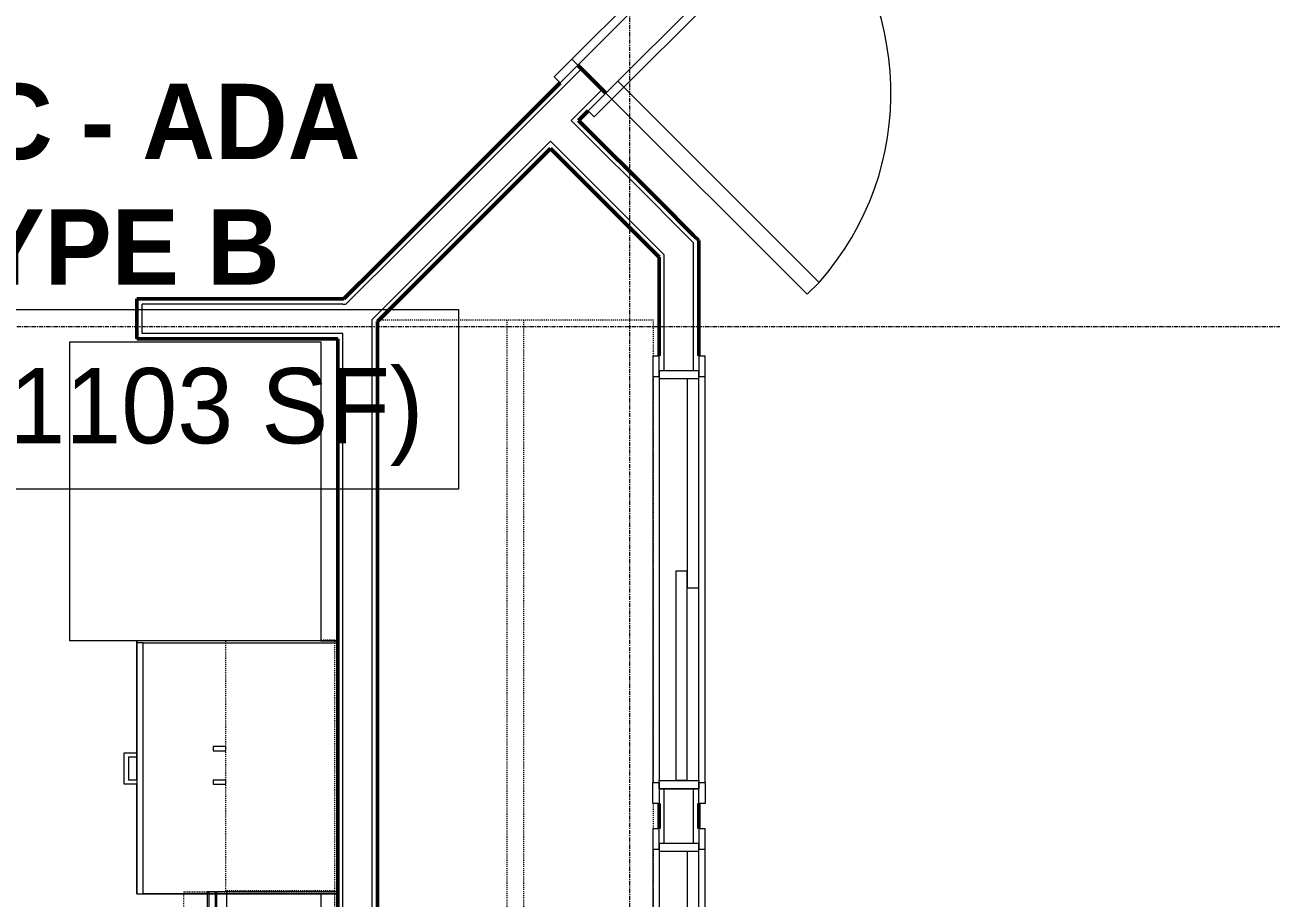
# Model space of a CAD drawing. Header units: inches. Extents: x -4235 to -464, y 9706 to 12338.
# Drawn here: x -3553.6 to -3404.7, y 10098.9 to 10203.3 of the extents above; entities that cross this region are included whole.
import ezdxf

# ---------------------------------------------------------------- set-up
doc = ezdxf.new("R2010")
doc.units = ezdxf.units.IN
doc.header["$MEASUREMENT"] = 0
for name, pattern in [('Dash', [0.25, 0.125, -0.125]), ('Grid Line 1_2_', [0.8749999999999999, 0.4999999999999999, -0.125, 0.125, -0.125]), ('Overhead', [0.15624999999999997, 0.09374999999999997, -0.06249999999999999])]:
    doc.linetypes.add(name, pattern=pattern)
for name, color, linetype, lineweight in [('0-1', 7, 'Continuous', 5), ('0-2', 10, 'Continuous', 9), ('A-AREA-IDEN', 2, 'Continuous', 9), ('A-DOOR-1', 10, 'Continuous', 9), ('A-DOOR-2', 50, 'Continuous', 20), ('A-DOOR-FRAM-1', 10, 'Continuous', 9), ('A-WALL-1', 7, 'Continuous', 50), ('A-WALL-2', 250, 'Continuous', 13), ('A-WALL-3', 10, 'Continuous', 9), ('A-WALL-4', 254, 'Continuous', 9), ('Q-CASE-1', 254, 'Continuous', 9), ('Q-CASE-2', 10, 'Continuous', 9), ('Q-CASE-3', 254, 'Dash', 9), ('Q-CASE-4', 10, 'Dash', 9), ('Q-CASE-HDLN-1', 10, 'Dash', 9), ('Q-CASE-HDLN-2', 254, 'Dash', 9), ('Q-SPCQ-1', 10, 'Continuous', 9), ('Q-SPCQ-2', 91, 'Overhead', 9), ('S-GRID-1', 1, 'Grid Line 1_2_', 9)]:
    doc.layers.add(name, color=color, linetype=linetype, lineweight=lineweight)
doc.styles.add('Century Gothic', font='ufonts.com_century-gothic.ttf', dxfattribs={"height": 8.999999999999991})
doc.styles.add('Century Gothic_B', font='GOTHICB.TTF', dxfattribs={"height": 8.999999999999991})

# ---------------------------------------------------------------- blocks, each defined once
blk = doc.blocks.new('OD_CW_Closet - OD_CW_Closet-1943764-BACKGROUND - RCP - 1ST FLOOR')
at = {"layer": 'Q-CASE-HDLN-1'}
for p, q in [((118.1172364233035, 23.99999999999991), (117.9347305036769, 23.99999999999991)), ((118.1172364233035, -9.000000000000126), (118.1172364233035, 23.81749408036496)), ((0.7377049180327883, 8.499999999999865), (118.1172364233035, 8.499999999999865)), ((0.7377049180327883, 6.499999999999867), (118.1172364233035, 6.499999999999867)), ((0.7377049180327883, -9.000000000000126), (3.83334267750079, -9.000000000000126)), ((6.333342677500688, -9.000000000000126), (54.83334267750101, -9.000000000000126)), ((57.33334267750089, -9.000000000000126), (60.33334267749969, -9.000000000000126)), ((62.83334267749957, -9.000000000000126), (111.3333426774999, -9.000000000000126)), ((113.8333426774998, -9.000000000000126), (118.1172364233035, -9.000000000000126))]:
    blk.add_line(p, q, dxfattribs=at)
at = {"layer": 'Q-CASE-HDLN-2'}
for p, q in [((117.9347305036756, 23.99999999999991), (0.7377049180327829, 23.99999999999991)), ((0.7377049180327869, 24.00000000000012), (0.7377049180327869, -9.000000000000057)), ((118.1172364233035, 23.81749408036496), (118.1172364233035, 23.99999999999991))]:
    blk.add_line(p, q, dxfattribs=at)
blk = doc.blocks.new('SLIDING - FLUSH - 4-0 x 6-8-3203584-BACKGROUND - RCP - 1ST FLOOR')
at = {"layer": 'A-DOOR-1'}
for p, q in [((-26.7500000000001, 2.250000000000026), (-26.7500000000001, 3.000000000000025)), ((-24.25000000000009, 3.000000000000026), (-26.7500000000001, 3.000000000000026)), ((24.24999999999987, 2.999999999999741), (-24.25000000000011, 2.999999999999741)), ((-24.2500000000001, 3.000000000000026), (-24.2500000000001, 2.250000000000026)), ((24.24999999999988, 2.250000000000026), (24.24999999999988, 3.000000000000026)), ((24.24999999999988, 3.000000000000026), (26.74999999999988, 3.000000000000026)), ((26.74999999999988, 3.000000000000025), (26.74999999999988, 2.250000000000026)), ((-26.7500000000001, 2.250000000000026), (-24.25000000000009, 2.250000000000026)), ((0.9999999999999057, 2.250000000000026), (-24.00000000000011, 2.250000000000026)), ((-24.00000000000011, 2.250000000000026), (-24.00000000000011, 0.8750000000000002)), ((0.9999999999999057, 2.250000000000026), (0.9999999999999057, 0.8750000000000002)), ((26.74999999999988, 2.250000000000026), (24.24999999999988, 2.250000000000026)), ((-24.00000000000011, 0.8750000000000002), (0.9999999999999057, 0.8750000000000002)), ((23.99999999999988, 0.8750000000000002), (-1.000000000000095, 0.8750000000000002)), ((-1.000000000000095, 0.8750000000000002), (-1.000000000000095, -0.4999999999999985)), ((23.99999999999988, 0.8750000000000002), (23.99999999999988, -0.4999999999999985)), ((-1.000000000000095, -0.4999999999999985), (23.99999999999988, -0.4999999999999985)), ((-26.7500000000001, -3.250000000038368), (-26.7500000000001, -2.500000000038368)), ((-24.25000000000009, -2.500000000038211), (-26.7500000000001, -2.500000000038195)), ((-24.25000000000009, -2.500000000038368), (-24.25000000000009, -3.250000000038368)), ((24.2499999999999, -2.500000000038525), (26.7499999999999, -2.500000000038541)), ((24.2499999999999, -3.250000000038524), (24.2499999999999, -2.500000000038525)), ((26.7499999999999, -2.500000000038541), (26.74999999999989, -3.25000000003854)), ((-26.75000000000009, -3.250000000038195), (-24.25000000000008, -3.250000000038211)), ((-24.25000000000007, -3.250000000038653), (24.24999999999989, -3.25000000003881)), ((26.74999999999989, -3.25000000003854), (24.24999999999989, -3.250000000038524))]:
    blk.add_line(p, q, dxfattribs=at)
at = {"layer": 'A-DOOR-FRAM-1'}
for p, q in [((-24.00000000000008, 2.249999999999958), (-25.0000000000001, 2.249999999999958)), ((-25.0000000000001, -2.500000000038503), (-25.0000000000001, 2.249999999999958)), ((-24.00000000000008, 2.249999999999958), (-24.00000000000008, -2.500000000038503)), ((23.99999999999988, 2.249999999999674), (1.000000000000076, 2.249999999999674)), ((23.99999999999988, -2.500000000038503), (23.99999999999988, 2.249999999999957)), ((23.99999999999988, 2.249999999999958), (24.9999999999999, 2.249999999999958)), ((24.9999999999999, 2.249999999999958), (24.9999999999999, -2.500000000038503)), ((-25.0000000000001, -2.500000000038503), (-24.00000000000008, -2.500000000038503)), ((-24.00000000000008, -2.500000000038787), (23.99999999999988, -2.500000000038787)), ((24.9999999999999, -2.500000000038503), (23.99999999999988, -2.500000000038503))]:
    blk.add_line(p, q, dxfattribs=at)
blk = doc.blocks.new('Refrigerator_-_Side-by-Side_6047 - 36_ X 30_-1372843-BACKGROUND - RCP - 1ST FLOOR')
at = {"layer": 'Q-SPCQ-1'}
for p, q in [((-17.87500000000018, 15.57779639811608), (17.87499999999981, 15.57779639811608)), ((-17.87500000000018, -14.42220360188391), (-17.87500000000018, 15.57779639811609)), ((17.8749999999998, 15.57779639811608), (17.8749999999998, -14.42220360188391)), ((17.87499999999981, -14.42220360188391), (-17.87500000000018, -14.42220360188391))]:
    blk.add_line(p, q, dxfattribs=at)
blk = doc.blocks.new('Range - 24_ x 30_-2320547-BACKGROUND - RCP - 1ST FLOOR')
at = {"layer": 'Q-SPCQ-1'}
blk.add_line((-2.664535259100375e-15, 21.99999999999997), (29.9999999999962, 21.99999999999997), dxfattribs=at)
for centre, radius, start, end in [((6.499999999999339, 16.00000000000003), 4.499999999999293, 359.9999999999996, 179.9999999999998), ((23.49999999999869, 16.00000000000002), 2.999999999999963, 359.9999999999996, 179.9999999999997), ((6.499999999999339, 16.00000000000006), 4.499999999999299, 179.9999999999997, 359.9999999999989), ((23.49999999999869, 16.00000000000005), 2.999999999999962, 180.0000000000001, 3.562221243239139e-13), ((6.499999999999833, 5.999999999999932), 3.499999999999869, 359.9999999999996, 179.9999999999998), ((23.49999999999989, 5.999999999999961), 2.999999999999918, 359.9999999999996, 180), ((6.499999999999833, 5.999999999999954), 3.49999999999987, 180.0000000000001, 3.562221243239139e-13), ((23.49999999999989, 5.999999999999978), 2.999999999999916, 179.9999999999998, 359.9999999999989)]:
    blk.add_arc(centre, radius, start, end, dxfattribs=at)
blk = doc.blocks.new('SWING - SINGLE - FLUSH - 2-10 x 6-8 - PRIVACY-3199407-BACKGROUND - RCP - 1ST FLOOR')
at = {"layer": 'A-DOOR-1'}
blk.add_arc((17.00000000000093, 2.374999999999297), 34.06659275674493, 93.36568699838678, 179.9999999999998, dxfattribs=at)
at = {"layer": 'A-DOOR-2'}
for p, q in [((15, 2.374999999999781), (15, 36.38283353955165)), ((17.00000000000093, 36.38283353955165), (15, 36.38283353955165)), ((17.00000000000093, 2.374999999999781), (17.00000000000093, 36.38283353955165)), ((17.00000000000093, 2.374999999999781), (15, 2.374999999999781))]:
    blk.add_line(p, q, dxfattribs=at)
at = {"layer": 'A-DOOR-FRAM-1'}
for p, q in [((-16.99999999999997, 3.37499999999986), (-19.99999999999998, 3.374999999999855)), ((-19.99999999999998, 2.374999999999855), (-19.99999999999998, 3.374999999999855)), ((17.00000000000001, 3.37499999999964), (-16.99999999999997, 3.374999999999576)), ((-16.99999999999997, 2.374999999999861), (-16.99999999999997, 3.37499999999986)), ((20.00000000000001, 3.374999999999929), (17.00000000000001, 3.374999999999924)), ((17.00000000000001, 2.374999999999924), (17.00000000000001, 3.374999999999924)), ((20.00000000000001, 2.37499999999993), (20.00000000000001, 3.374999999999929)), ((-19.99999999999998, 2.374999999999855), (-16.99999999999997, 2.374999999999861)), ((-16.99999999999997, 2.374999999999577), (17.00000000000001, 2.37499999999964)), ((17.00000000000001, 2.374999999999924), (20.00000000000001, 2.37499999999993)), ((-16.99999999999997, -2.375000000000138), (-20, -2.375000000000144)), ((-20, -2.375000000000144), (-20, -3.375000000000143)), ((17.00000000000041, -2.375000000000359), (-16.99999999999997, -2.375000000000422)), ((-16.99999999999997, -2.375000000000138), (-16.99999999999997, -3.375000000000138)), ((19.99999999999999, -2.375000000000069), (17.00000000000041, -2.375000000000075)), ((17.00000000000041, -2.375000000000075), (17.00000000000041, -3.375000000000074)), ((19.99999999999999, -2.375000000000069), (19.99999999999999, -3.375000000000069)), ((-20, -3.375000000000143), (-16.99999999999997, -3.375000000000138)), ((-16.99999999999997, -3.375000000000422), (17.00000000000041, -3.375000000000358)), ((17.00000000000041, -3.375000000000074), (19.99999999999999, -3.375000000000069))]:
    blk.add_line(p, q, dxfattribs=at)
blk = doc.blocks.new('Base Cabinet 3 Drawer 230 - Base Cabinet 3 Drawer 230 30_-2571672-BACKGROUND - RCP - 1ST FLOOR')
at = {"layer": 'Q-CASE-2'}
for p, q in [((-14.26229508196745, -23.24999999999998), (-14.26229508196745, 7.993605777301189e-14)), ((-14.26229508196745, 7.993605777301189e-14), (15.73770491803254, 7.993605777301189e-14)), ((15.73770491803254, 7.993605777301189e-14), (15.73770491803254, -23.24999999999998)), ((-14.26229508196745, -23.24999999999998), (-14.26229508196745, -23.99999999999998)), ((15.73770491803254, -23.24999999999998), (-14.26229508196745, -23.24999999999998)), ((15.73770491803254, -23.99999999999998), (15.73770491803254, -23.24999999999998)), ((-14.26229508196745, -23.99999999999998), (15.73770491803254, -23.99999999999998)), ((-0.6379222451228459, -24.00000000000003), (-1.137295081967467, -24.00000000000003)), ((-1.137295081967467, -25.50000000000003), (-1.137295081967465, -24.00000000000003)), ((-0.6379222451228473, -25.00062716315541), (-0.6379222451228459, -24.00000000000003)), ((-0.6379222451228473, -25.00062716315541), (2.113332081187912, -25.0006271631554)), ((2.113332081187912, -25.0006271631554), (2.113332081187913, -24.00000000000003)), ((2.113332081187914, -24.00000000000003), (2.612704918032535, -24.00000000000003)), ((2.612704918032533, -24.00000000000003), (2.612704918032529, -25.50000000000002)), ((2.612704918032532, -25.50000000000002), (-1.137295081967469, -25.50000000000003))]:
    blk.add_line(p, q, dxfattribs=at)
blk = doc.blocks.new('300 Series Wall Hung Cabinet_302 - 30_ X 36_-2573882-BACKGROUND - RCP - 1ST FLOOR')
at = {"layer": 'Q-CASE-1'}
for p, q in [((-1.761553985245549, 14.68675565726131), (-2.249999999999733, 14.68675565726131)), ((-2.249999999999733, 14.68675565726131), (-2.249999999999733, 13.18750000003899)), ((-1.761553985245555, 13.18750000003899), (-1.761553985245555, 14.68675565726131)), ((2.23844601475449, 14.6867556572613), (1.750000000000306, 14.6867556572613)), ((1.750000000000306, 14.6867556572613), (1.750000000000306, 13.18750000003898)), ((2.238446014754484, 13.18750000003898), (2.238446014754484, 14.6867556572613)), ((-2.249999999999733, 13.18750000003899), (-1.761553985245549, 13.18750000003899)), ((1.750000000000306, 13.18750000003898), (2.23844601475449, 13.18750000003898))]:
    blk.add_line(p, q, dxfattribs=at)
at = {"layer": 'Q-CASE-3'}
for p, q in [((-14.99999999999979, 0.1874999999998294), (-14.99999999999979, 13.187500000039)), ((-14.99999999999979, 13.187500000039), (14.88188976378168, 13.187500000039))]:
    blk.add_line(p, q, dxfattribs=at)
at = {"layer": 'Q-CASE-4'}
for p, q in [((15.0000000000002, 1.812499999422632), (15.0000000000002, 0.1874999999998294)), ((14.88188976377912, 0.1874999999998294), (-14.99999999999979, 0.1874999999998294)), ((15.0000000000002, 0.1874999999998294), (14.88188976378168, 0.1874999999998294))]:
    blk.add_line(p, q, dxfattribs=at)
blk = doc.blocks.new('30quot_MicrowaveVent_11166 - 70cm miele oven-V10-BACKGROUND - RCP - 1ST FLOOR')
at = {"layer": 'Q-CASE-1'}
for p, q in [((-14.20323996385697, -0.3750000000660935), (-14.20323996385699, -13.2283464566962)), ((15.67864979992255, -0.3750000000659743), (15.67864979992255, -2.110088132219973e-13)), ((-14.20323996385699, -13.2283464566962), (-14.20323996385699, -14.48818897637811)), ((-13.95323996385338, -13.2283464566962), (-14.20323996385699, -13.2283464566962)), ((15.04676003614623, -13.22834645669624), (-12.95323996385369, -13.2283464566962)), ((-14.20323996385699, -14.48818897637811), (-13.95323996385338, -14.48818897637811)), ((-13.95323996385338, -14.60629921259856), (-14.20323996385699, -14.60629921259856)), ((-14.20323996385699, -14.60629921259856), (-14.20323996385699, -15.39370078740171)), ((-12.953239963854, -14.48818897637811), (15.04676003614623, -14.48818897637815)), ((9.18258680779676, -14.60629921259863), (-12.953239963854, -14.60629921259856)), ((9.18258680779676, -14.60629921259863), (9.182586807796756, -15.39370078740178)), ((15.04676003614619, -14.60629921259865), (9.18258680779676, -14.60629921259864)), ((9.18258680779676, -14.60629921259864), (9.182586807796758, -15.39370078740177)), ((-14.20323996385724, -15.39370078740176), (-14.20323996385724, -15.59934049563707)), ((-14.20323996385699, -15.39370078740171), (-13.95323996385338, -15.39370078740171)), ((-14.20323996386571, -15.59934049564072), (-13.95323996386185, -15.59934049564072)), ((-12.953239963854, -15.39370078740171), (9.182586807796756, -15.39370078740178)), ((-12.95323996386275, -15.59934049564072), (7.686523815662325, -15.59934049564072)), ((7.686523815670802, -15.39370078740172), (7.686523815670801, -16.54997944130986)), ((8.878638004028913, -16.54997944130985), (8.878638004028915, -15.39370078740175)), ((8.878638004020557, -15.59934049564072), (15.0467600361377, -15.59934049564072)), ((9.182586807796758, -15.39370078740177), (15.04676003614618, -15.39370078740179)), ((7.686523815662325, -16.59914315957324), (8.878638004020557, -16.59914315957324))]:
    blk.add_line(p, q, dxfattribs=at)
at = {"layer": 'Q-CASE-2'}
for p, q in [((-14.20323996385697, -1.683762490763913e-13), (-14.20323996385697, -0.3750000000660935)), ((-13.95323996385337, -1.687329246789321e-13), (-14.20323996385697, -1.683762490763913e-13)), ((15.67864979992255, -2.110088132219973e-13), (-13.95323996385337, -1.687329246789321e-13)), ((15.67864979992253, -13.22834645669624), (15.67864979992255, -0.3750000000659743)), ((-12.95323996385369, -13.2283464566962), (-13.95323996385338, -13.2283464566962)), ((15.67864979992253, -13.22834645669624), (15.04676003614623, -13.22834645669624)), ((15.67864979992253, -14.48818897637815), (15.67864979992253, -13.22834645669624)), ((-13.95323996385338, -14.48818897637811), (-12.953239963854, -14.48818897637811)), ((-12.953239963854, -14.60629921259856), (-13.95323996385338, -14.60629921259856)), ((15.04676003614623, -14.48818897637815), (15.67864979992253, -14.48818897637815)), ((15.67864979992279, -14.60629921259866), (15.04676003614619, -14.60629921259865)), ((15.67864979992279, -14.60629921259866), (15.67864979992279, -15.39370078740179)), ((-13.95323996385338, -15.39370078740171), (-12.953239963854, -15.39370078740171)), ((-13.95323996386185, -15.59934049564072), (-12.95323996386275, -15.59934049564072)), ((15.04676003614618, -15.39370078740179), (15.67864979992279, -15.39370078740179)), ((15.0467600361377, -15.59934049564072), (15.6786497999135, -15.59934049564072)), ((15.6786497999223, -15.59934049563711), (15.6786497999223, -15.3937007874018))]:
    blk.add_line(p, q, dxfattribs=at)
blk = doc.blocks.new('Range_Hood_386 - 30_ Wide-2906193-BACKGROUND - RCP - 1ST FLOOR')
at = {"layer": 'Q-SPCQ-2'}
for p, q in [((-15.00000000000011, -6.000000000000263), (-15.00000000000011, 11.99999999999987)), ((-15.00000000000011, 11.99999999999987), (-14.74999999999683, 11.99999999999987)), ((-14.74999999999683, 11.99999999999987), (14.99999999999985, 11.99999999999987)), ((14.99999999999985, 11.99999999999987), (14.99999999999985, -6.000000000000263)), ((-14.74999999999715, -6.000000000000263), (-15.00000000000011, -6.000000000000263)), ((-13.74999999999777, -6.000000000000263), (-14.74999999999715, -6.000000000000263)), ((14.25000000000247, -6.000000000000263), (-13.74999999999777, -6.000000000000263)), ((14.99999999999985, -6.000000000000263), (14.25000000000247, -6.000000000000263))]:
    blk.add_line(p, q, dxfattribs=at)
blk = doc.blocks.new('CTR - 1st Phase - Unit Layouts_rvt-1-BACKGROUND - RCP - 1ST FLOOR')
at = {"layer": 'A-WALL-1'}
for p, q in [((-3487.548955422612, 10198.50371737385), (-3484.190198211977, 10195.14496016322)), ((-3511.498736679147, 10174.55393611731), (-3489.67027576616, 10196.3823970303)), ((-3486.311518555547, 10193.02363981964), (-3487.460567074965, 10191.87459130023)), ((-3487.460567074964, 10191.87459130023), (-3477.848736679146, 10182.26276090441)), ((-3490.8193242856, 10188.51583408959), (-3511.498736679146, 10167.83642169604)), ((-3477.848736679146, 10175.54524648314), (-3490.8193242856, 10188.51583408959)), ((-3477.848736679146, 10182.26276090441), (-3473.723736679146, 10178.13776090441)), ((-3473.723736679146, 10178.13776090441), (-3473.098736679146, 10177.51276090441)), ((-3473.098736679146, 10177.51276090441), (-3473.098736679145, 10163.73503386987)), ((-3477.848736679145, 10163.73503386987), (-3477.848736679146, 10175.54524648314)), ((-3515.516086436116, 10170.53658636034), (-3511.498736679147, 10174.55393611731)), ((-3540.248736679078, 10170.53658636034), (-3515.516086436117, 10170.53658636034)), ((-3540.248736679078, 10169.91158636034), (-3540.248736679078, 10170.53658636034)), ((-3540.248736679078, 10166.41158636034), (-3540.248736679078, 10169.91158636034)), ((-3511.498736679147, 10167.83642169604), (-3511.498736679148, 10050.6393961104)), ((-3540.248736679078, 10165.78658636034), (-3540.248736679078, 10166.41158636034)), ((-3516.248736679147, 10165.78658636034), (-3540.248736679078, 10165.78658636034)), ((-3516.248736679149, 10018.08939611051), (-3516.248736679147, 10165.78658636034)), ((-3477.848736679141, 10107.23503386987), (-3477.848736679141, 10110.23503386987)), ((-3473.098736679141, 10110.23503386987), (-3473.098736679141, 10107.23503386987))]:
    blk.add_line(p, q, dxfattribs=at)
at = {"layer": 'A-WALL-2'}
for p, q in [((-3487.107013684371, 10198.06177563561), (-3511.498736679147, 10173.67005264083)), ((-3484.632139950218, 10195.58690190146), (-3488.344450551447, 10191.87459130023)), ((-3488.344450551447, 10191.87459130023), (-3487.902508813206, 10191.43264956198)), ((-3477.848736679146, 10181.37887742793), (-3487.902508813204, 10191.43264956198)), ((-3490.8193242856, 10189.39971756607), (-3511.498736679146, 10168.72030517252)), ((-3490.8193242856, 10189.39971756607), (-3490.377382547359, 10188.95777582783)), ((-3477.848736679146, 10176.42912995962), (-3490.377382547359, 10188.95777582783)), ((-3477.223736679146, 10180.75387742793), (-3477.848736679146, 10181.37887742793)), ((-3473.723736679146, 10177.25387742792), (-3477.223736679146, 10180.75387742793)), ((-3473.723736679145, 10161.98503386987), (-3473.723736679146, 10177.25387742792)), ((-3477.223736679146, 10175.80412995962), (-3477.848736679146, 10176.42912995962)), ((-3477.223736679145, 10161.98503386987), (-3477.223736679146, 10175.80412995962)), ((-3512.123736679147, 10173.04505264083), (-3515.257202959635, 10169.91158636034)), ((-3511.498736679147, 10173.67005264083), (-3512.123736679147, 10173.04505264083)), ((-3516.141086436117, 10169.91158636034), (-3539.623736679078, 10169.91158636034)), ((-3539.623736679078, 10166.41158636034), (-3539.623736679078, 10169.91158636034)), ((-3515.623736679147, 10169.91158636034), (-3516.141086436116, 10169.91158636034)), ((-3515.623736679147, 10169.91158636034), (-3515.257202959634, 10169.91158636034)), ((-3511.498736679147, 10168.72030517252), (-3512.123736679147, 10168.09530517252)), ((-3512.123736679148, 10050.0143961104), (-3512.123736679147, 10168.09530517252)), ((-3516.248736679147, 10166.41158636034), (-3539.623736679078, 10166.41158636034)), ((-3515.623736679147, 10166.41158636034), (-3516.248736679147, 10166.41158636034)), ((-3515.623736679149, 10018.71439611051), (-3515.623736679147, 10166.41158636034)), ((-3477.223736679141, 10105.48503386987), (-3477.223736679141, 10111.98503386987)), ((-3473.723736679141, 10105.48503386987), (-3473.723736679141, 10111.98503386987))]:
    blk.add_line(p, q, dxfattribs=at)
at = {"layer": 'A-WALL-3'}
for p, q in [((-3463.50732486227, 10222.54534793419), (-3487.548955422612, 10198.50371737385)), ((-3484.190198211976, 10195.14496016322), (-3460.148567651633, 10219.18659072356)), ((-3477.848736679145, 10161.98503386987), (-3473.098736679145, 10161.98503386987)), ((-3540.248736679074, 10116.29347612412), (-3540.248736679074, 10129.66847612412)), ((-3518.24873667857, 10129.66847612412), (-3516.248736679141, 10129.66847612412)), ((-3516.248736679141, 10129.66847612412), (-3516.623736679148, 10129.66847612412)), ((-3516.24873667914, 10099.41847612412), (-3516.248736679141, 10129.66847612412)), ((-3540.248736679074, 10116.29347612412), (-3540.248736679074, 10115.79410328727)), ((-3540.248736679075, 10113.04284896096), (-3540.248736679074, 10115.79410328727)), ((-3540.248736679075, 10113.04284896096), (-3540.248736679075, 10112.54347612412)), ((-3540.248736679075, 10099.41847612412), (-3540.248736679075, 10112.54347612412)), ((-3477.848736679141, 10111.98503386987), (-3473.098736679141, 10111.98503386987)), ((-3477.848736679141, 10105.48503386987), (-3473.098736679141, 10105.48503386987)), ((-3540.248736679075, 10099.41847612412), (-3516.24873667914, 10099.41847612412)), ((-3516.623736679147, 10099.41847612412), (-3516.24873667914, 10099.41847612412))]:
    blk.add_line(p, q, dxfattribs=at)
at = {"layer": 'A-WALL-4'}
for p, q in [((-3487.548955422613, 10198.50371737385), (-3484.190198211977, 10195.14496016321)), ((-3540.248736679074, 10129.66847612412), (-3540.248736679074, 10116.29347612412)), ((-3516.623736679148, 10129.66847612412), (-3518.24873667857, 10129.66847612412)), ((-3516.24873667914, 10099.41847612412), (-3516.248736679141, 10129.66847612412)), ((-3540.248736679074, 10115.79410328727), (-3540.248736679075, 10113.04284896096)), ((-3540.248736679075, 10112.54347612412), (-3540.248736679075, 10099.41847612412)), ((-3540.248736679075, 10099.41847612412), (-3516.623736679147, 10099.41847612412))]:
    blk.add_line(p, q, dxfattribs=at)
at = {"layer": '0-2'}
for name, p, rotation in [('SWING - SINGLE - FLUSH - 2-10 x 6-8 - PRIVACY-3199407-BACKGROUND - RCP - 1ST FLOOR', (-3473.848761537135, 10208.84515404871), 225.0000000000032), ('OD_CW_Closet - OD_CW_Closet-1943764-BACKGROUND - RCP - 1ST FLOOR', (-3487.498736679144, 10049.90169119237), 90.00000000000445), ('Refrigerator_-_Side-by-Side_6047 - 36_ X 30_-1372843-BACKGROUND - RCP - 1ST FLOOR', (-3532.670940280456, 10147.54347612412), 90.00000000000713), ('SLIDING - FLUSH - 4-0 x 6-8-3203584-BACKGROUND - RCP - 1ST FLOOR', (-3475.348736679143, 10136.98503386987), 270.0000000000038), ('Base Cabinet 3 Drawer 230 - Base Cabinet 3 Drawer 230 30_-2571672-BACKGROUND - RCP - 1ST FLOOR', (-3516.248736679083, 10115.15618104215), 269.9999999999994), ('300 Series Wall Hung Cabinet_302 - 30_ X 36_-2573882-BACKGROUND - RCP - 1ST FLOOR', (-3516.436236679147, 10114.78658636034), 90), ('SLIDING - FLUSH - 4-0 x 6-8-3203584-BACKGROUND - RCP - 1ST FLOOR', (-3475.348736679139, 10080.48503386987), 270.0000000000038), ('Range_Hood_386 - 30_ Wide-2906193-BACKGROUND - RCP - 1ST FLOOR', (-3528.623736679147, 10084.66847612412), 270.0000000000006), ('30quot_MicrowaveVent_11166 - 70cm miele oven-V10-BACKGROUND - RCP - 1ST FLOOR', (-3516.248736679082, 10085.46523616027), 269.9999999999997), ('Range - 24_ x 30_-2320547-BACKGROUND - RCP - 1ST FLOOR', (-3540.248736679083, 10099.41847612412), 269.9999999999992)]:
    blk.add_blockref(name, p, dxfattribs=dict(at, rotation=rotation))

msp = doc.modelspace()

# ---------------------------------------------------------------- linework, layer by layer
at = {"layer": 'A-AREA-IDEN', "flags": 128}
msp.add_lwpolyline([(-3593.28345717355, 10169.28046894742), (-3501.790543787723, 10169.28046894742), (-3501.790543787723, 10147.7844059553), (-3593.28345717355, 10147.7844059553)], close=True, dxfattribs=at)
at = {"layer": 'S-GRID-1'}
for p, q in [((-3481.323736679715, 9836.179692344092), (-3481.323736679695, 12288.89300601211)), ((-464.4510437558005, 10167.18939611052), (-4185.696567793745, 10167.18939611053))]:
    msp.add_line(p, q, dxfattribs=at)

# ---------------------------------------------------------------- block references
at = {"layer": '0-1'}
msp.add_blockref('CTR - 1st Phase - Unit Layouts_rvt-1-BACKGROUND - RCP - 1ST FLOOR', (0, 0), dxfattribs=at)

# ---------------------------------------------------------------- texts
at = {"layer": 'A-AREA-IDEN', "char_height": 8.999999999999991, "attachment_point": 1}
for s, insert, width, style in [('2BD C - ADA', (-3586.409441425518, 10196.25334266139), 93.9299999999999, 'Century Gothic_B'), ('TYPE B', (-3566.659441425518, 10181.25334266139), 46.35899999999994, 'Century Gothic_B'), ('127 - (1103 SF)', (-3590.28345717355, 10162.28046894742), 103.3229999999999, 'Century Gothic')]:
    msp.add_mtext(s, dxfattribs=dict(at, insert=insert, width=width, style=style))

doc.saveas('drawing.dxf')
